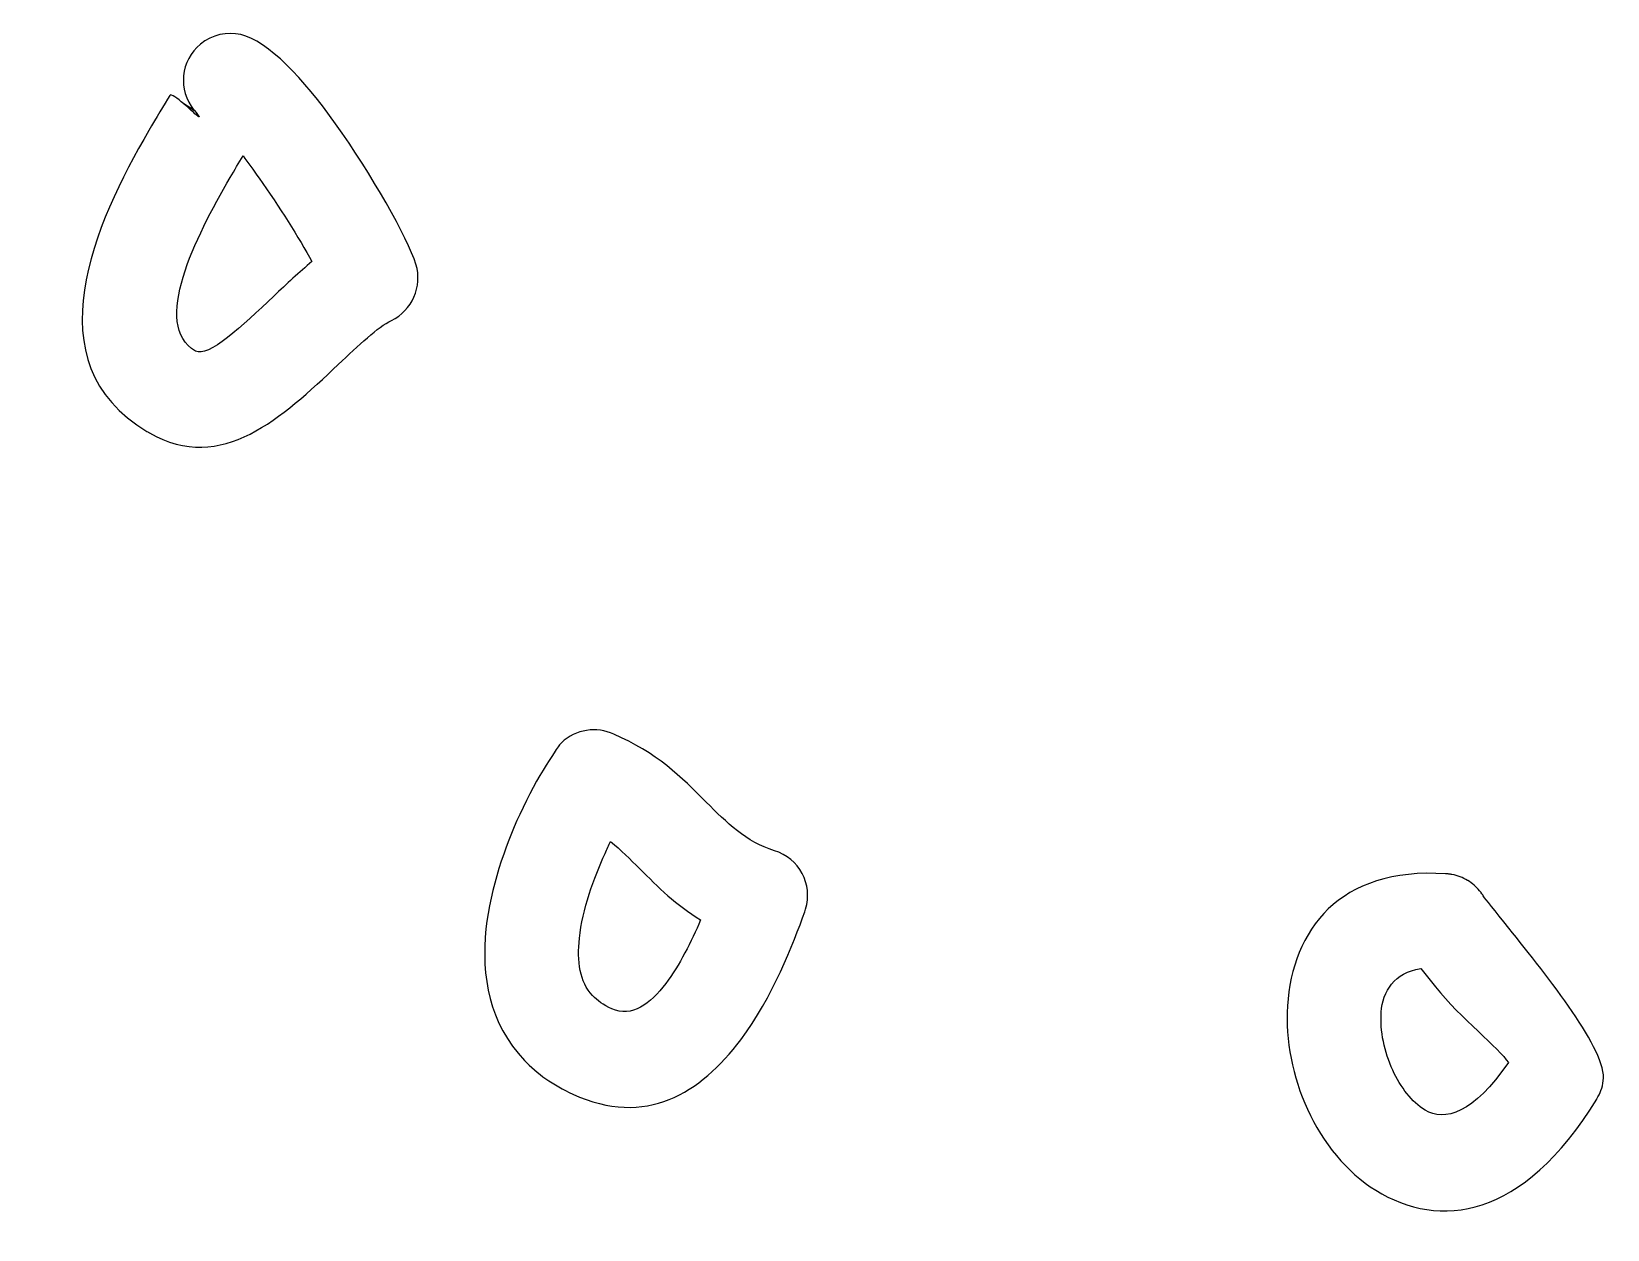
# Model space of a CAD drawing. Header units: centimetres. Extents: x -14.02 to -5.96, y -12.77 to -11.5.
# Drawn here: x -14.022 to -12.349, y -12.771 to -11.499 of the extents above.
import ezdxf

# ---------------------------------------------------------------- set-up
doc = ezdxf.new("R2010")
doc.units = ezdxf.units.CM
doc.header["$MEASUREMENT"] = 0
doc.layers.add('Layer 1', color=7, linetype='Continuous')

msp = doc.modelspace()

# ---------------------------------------------------------------- linework, layer by layer
at = {"layer": 'Layer 1', "color": 5}
for points, knots in [([(-13.8972, -11.92502), (-13.8972, -11.92502), (-13.89834, -11.92438), (-13.89834, -11.92438), (-13.89834, -11.92438), (-13.89834, -11.92438), (-13.89987, -11.92346), (-13.89987, -11.92346), (-13.89987, -11.92346), (-14.02248, -11.85069), (-13.95509, -11.70233), (-13.89794, -11.60388), (-13.89794, -11.60388), (-13.88982, -11.58988), (-13.88216, -11.57733), (-13.87552, -11.56645), (-13.87552, -11.56645), (-13.87432, -11.56448), (-13.86769, -11.56953), (-13.86086, -11.5754), (-13.86086, -11.5754), (-13.86086, -11.5754), (-13.84999, -11.58203), (-13.84999, -11.58203), (-13.84999, -11.58203), (-13.86736, -11.56078), (-13.86427, -11.52946), (-13.84306, -11.51202), (-13.84306, -11.51202), (-13.83067, -11.50183), (-13.81483, -11.49863), (-13.80031, -11.50194), (-13.80031, -11.50194), (-13.80031, -11.50194), (-13.80029, -11.50187), (-13.80029, -11.50187), (-13.80029, -11.50187), (-13.77137, -11.50856), (-13.73339, -11.54902), (-13.69958, -11.59654), (-13.69958, -11.59654), (-13.66136, -11.65024), (-13.62301, -11.71762), (-13.61427, -11.74593), (-13.61427, -11.74593), (-13.60693, -11.76981), (-13.6184, -11.79498), (-13.64025, -11.80549), (-13.64025, -11.80549), (-13.64025, -11.80549), (-13.64025, -11.8055), (-13.64025, -11.8055), (-13.64025, -11.8055), (-13.65452, -11.81242), (-13.67525, -11.832), (-13.69678, -11.85236), (-13.69678, -11.85236), (-13.75626, -11.90857), (-13.82016, -11.96893), (-13.8972, -11.92502)], [0, 0, 0, 0, 0.0625, 0.0625, 0.0625, 0.0625, 0.125, 0.125, 0.125, 0.125, 0.1875, 0.1875, 0.1875, 0.1875, 0.25, 0.25, 0.25, 0.25, 0.3125, 0.3125, 0.3125, 0.3125, 0.375, 0.375, 0.375, 0.375, 0.4375, 0.4375, 0.4375, 0.4375, 0.5, 0.5, 0.5, 0.5, 0.5625, 0.5625, 0.5625, 0.5625, 0.625, 0.625, 0.625, 0.625, 0.6875, 0.6875, 0.6875, 0.6875, 0.75, 0.75, 0.75, 0.75, 0.8125, 0.8125, 0.8125, 0.8125, 0.875, 0.875, 0.875, 0.875, 1, 1, 1, 1]), ([(-13.86086, -11.5754), (-13.8493, -11.58533), (-13.83717, -11.59761), (-13.8499, -11.58214), (-13.8499, -11.58214), (-13.8499, -11.58214), (-13.84999, -11.58203), (-13.84999, -11.58203), (-13.84999, -11.58203), (-13.84999, -11.58203), (-13.86086, -11.5754), (-13.86086, -11.5754)], [0, 0, 0, 0, 0.25, 0.25, 0.25, 0.25, 0.5, 0.5, 0.5, 0.5, 1, 1, 1, 1]), ([(-13.81162, -11.65388), (-13.84839, -11.71722), (-13.8955, -11.81068), (-13.84834, -11.83806), (-13.84834, -11.83806), (-13.83508, -11.84578), (-13.79884, -11.81155), (-13.76514, -11.7797), (-13.76514, -11.7797), (-13.75153, -11.76683), (-13.73818, -11.75422), (-13.72468, -11.7431), (-13.72468, -11.7431), (-13.73848, -11.71786), (-13.75943, -11.68445), (-13.78084, -11.65436), (-13.78084, -11.65436), (-13.78687, -11.64588), (-13.79263, -11.63786), (-13.79784, -11.6307), (-13.79784, -11.6307), (-13.80226, -11.638), (-13.80693, -11.6458), (-13.81162, -11.65388)], [0, 0, 0, 0, 0.1428571, 0.1428571, 0.1428571, 0.1428571, 0.2857143, 0.2857143, 0.2857143, 0.2857143, 0.4285714, 0.4285714, 0.4285714, 0.4285714, 0.5714286, 0.5714286, 0.5714286, 0.5714286, 0.7142857, 0.7142857, 0.7142857, 0.7142857, 1, 1, 1, 1]), ([(-13.44768, -12.62742), (-13.46869, -12.61784), (-13.48562, -12.60566), (-13.49904, -12.59152), (-13.49904, -12.59152), (-13.53625, -12.55233), (-13.54517, -12.50212), (-13.53986, -12.45174), (-13.53986, -12.45174), (-13.53526, -12.40822), (-13.51967, -12.36468), (-13.50403, -12.33035), (-13.50403, -12.33035), (-13.48546, -12.2896), (-13.46238, -12.25662), (-13.45977, -12.25414), (-13.45977, -12.25414), (-13.44446, -12.23957), (-13.42229, -12.23666), (-13.40423, -12.2451), (-13.40423, -12.2451), (-13.359, -12.2642), (-13.33226, -12.29095), (-13.30596, -12.31725), (-13.30596, -12.31725), (-13.2845, -12.33871), (-13.26341, -12.3598), (-13.23366, -12.36882), (-13.23366, -12.36882), (-13.20734, -12.3768), (-13.19247, -12.40461), (-13.20045, -12.43093), (-13.20045, -12.43093), (-13.20045, -12.43093), (-13.20136, -12.43362), (-13.20136, -12.43362), (-13.20136, -12.43362), (-13.20136, -12.43362), (-13.20123, -12.43367), (-13.20123, -12.43367), (-13.20123, -12.43367), (-13.21379, -12.46763), (-13.23543, -12.52461), (-13.26933, -12.56975), (-13.26933, -12.56975), (-13.31197, -12.62653), (-13.37007, -12.6629), (-13.44768, -12.62742)], [0, 0, 0, 0, 0.0769231, 0.0769231, 0.0769231, 0.0769231, 0.1538462, 0.1538462, 0.1538462, 0.1538462, 0.2307692, 0.2307692, 0.2307692, 0.2307692, 0.3076923, 0.3076923, 0.3076923, 0.3076923, 0.3846154, 0.3846154, 0.3846154, 0.3846154, 0.4615385, 0.4615385, 0.4615385, 0.4615385, 0.5384615, 0.5384615, 0.5384615, 0.5384615, 0.6153846, 0.6153846, 0.6153846, 0.6153846, 0.6923077, 0.6923077, 0.6923077, 0.6923077, 0.7692308, 0.7692308, 0.7692308, 0.7692308, 0.8461538, 0.8461538, 0.8461538, 0.8461538, 1, 1, 1, 1]), ([(-13.42678, -12.52276), (-13.42174, -12.52806), (-13.415, -12.53283), (-13.40628, -12.5368), (-13.40628, -12.5368), (-13.38495, -12.54655), (-13.36524, -12.5316), (-13.34901, -12.50999), (-13.34901, -12.50999), (-13.33429, -12.49038), (-13.32186, -12.46547), (-13.31194, -12.44237), (-13.31194, -12.44237), (-13.33788, -12.42673), (-13.35716, -12.40745), (-13.37666, -12.38795), (-13.37666, -12.38795), (-13.38658, -12.37803), (-13.3966, -12.36801), (-13.40752, -12.35906), (-13.40752, -12.35906), (-13.40937, -12.36297), (-13.41134, -12.3672), (-13.41341, -12.37175), (-13.41341, -12.37175), (-13.42544, -12.39816), (-13.43737, -12.43097), (-13.44064, -12.4619), (-13.44064, -12.4619), (-13.44318, -12.48597), (-13.44035, -12.50846), (-13.42678, -12.52276)], [0, 0, 0, 0, 0.1111111, 0.1111111, 0.1111111, 0.1111111, 0.2222222, 0.2222222, 0.2222222, 0.2222222, 0.3333333, 0.3333333, 0.3333333, 0.3333333, 0.4444444, 0.4444444, 0.4444444, 0.4444444, 0.5555556, 0.5555556, 0.5555556, 0.5555556, 0.6666667, 0.6666667, 0.6666667, 0.6666667, 0.7777778, 0.7777778, 0.7777778, 0.7777778, 1, 1, 1, 1]), ([(-12.51871, -12.39349), (-12.51871, -12.39349), (-12.51817, -12.39354), (-12.51817, -12.39354), (-12.51817, -12.39354), (-12.51817, -12.39354), (-12.51742, -12.39362), (-12.51742, -12.39362), (-12.51742, -12.39362), (-12.51742, -12.39362), (-12.51715, -12.39366), (-12.51715, -12.39366), (-12.51715, -12.39366), (-12.51715, -12.39366), (-12.51629, -12.39377), (-12.51629, -12.39377), (-12.51629, -12.39377), (-12.51629, -12.39377), (-12.51577, -12.39384), (-12.51577, -12.39384), (-12.51577, -12.39384), (-12.51577, -12.39384), (-12.51479, -12.394), (-12.51479, -12.394), (-12.51479, -12.394), (-12.51479, -12.394), (-12.51474, -12.394), (-12.51474, -12.394), (-12.51474, -12.394), (-12.51474, -12.394), (-12.51407, -12.39412), (-12.51407, -12.39412), (-12.51407, -12.39412), (-12.50809, -12.39522), (-12.5025, -12.39738), (-12.4975, -12.40038), (-12.4975, -12.40038), (-12.4975, -12.40038), (-12.49724, -12.40054), (-12.49724, -12.40054), (-12.49724, -12.40054), (-12.49724, -12.40054), (-12.49546, -12.40167), (-12.49546, -12.40167), (-12.49546, -12.40167), (-12.49093, -12.40468), (-12.48685, -12.40848), (-12.48343, -12.41299), (-12.48343, -12.41299), (-12.48343, -12.41299), (-12.48313, -12.4134), (-12.48313, -12.4134), (-12.48313, -12.4134), (-12.48313, -12.4134), (-12.48294, -12.41364), (-12.48294, -12.41364), (-12.48294, -12.41364), (-12.48294, -12.41364), (-12.48232, -12.41451), (-12.48232, -12.41451), (-12.48232, -12.41451), (-12.48232, -12.41451), (-12.48218, -12.41471), (-12.48218, -12.41471), (-12.48218, -12.41471), (-12.48218, -12.41471), (-12.48179, -12.41528), (-12.48179, -12.41528), (-12.48179, -12.41528), (-12.48179, -12.41528), (-12.4814, -12.41587), (-12.4814, -12.41587), (-12.4814, -12.41587), (-12.4814, -12.41587), (-12.48098, -12.41652), (-12.48098, -12.41652), (-12.48098, -12.41652), (-12.48098, -12.41652), (-12.48079, -12.41683), (-12.48079, -12.41683), (-12.48079, -12.41683), (-12.48079, -12.41683), (-12.48024, -12.41773), (-12.48024, -12.41773), (-12.48024, -12.41773), (-12.48024, -12.41773), (-12.48019, -12.41781), (-12.48019, -12.41781), (-12.48019, -12.41781), (-12.47956, -12.41887), (-12.46827, -12.43293), (-12.45373, -12.45105), (-12.45373, -12.45105), (-12.41209, -12.50289), (-12.34892, -12.58164), (-12.35336, -12.61329), (-12.35336, -12.61329), (-12.35434, -12.62035), (-12.35676, -12.62687), (-12.36027, -12.63257), (-12.36027, -12.63257), (-12.36027, -12.63257), (-12.36019, -12.63262), (-12.36019, -12.63262), (-12.36019, -12.63262), (-12.43945, -12.76142), (-12.52733, -12.77121), (-12.59504, -12.72954), (-12.59504, -12.72954), (-12.62605, -12.71046), (-12.65113, -12.67914), (-12.66751, -12.64349), (-12.66751, -12.64349), (-12.68325, -12.60922), (-12.69124, -12.57008), (-12.68878, -12.53374), (-12.68878, -12.53374), (-12.68336, -12.45349), (-12.63444, -12.38607), (-12.52076, -12.39335), (-12.52076, -12.39335), (-12.52076, -12.39335), (-12.51984, -12.3934), (-12.51984, -12.3934), (-12.51984, -12.3934), (-12.51984, -12.3934), (-12.51871, -12.39349), (-12.51871, -12.39349)], [0, 0, 0, 0, 0.030303, 0.030303, 0.030303, 0.030303, 0.0606061, 0.0606061, 0.0606061, 0.0606061, 0.0909091, 0.0909091, 0.0909091, 0.0909091, 0.1212121, 0.1212121, 0.1212121, 0.1212121, 0.1515152, 0.1515152, 0.1515152, 0.1515152, 0.1818182, 0.1818182, 0.1818182, 0.1818182, 0.2121212, 0.2121212, 0.2121212, 0.2121212, 0.2424242, 0.2424242, 0.2424242, 0.2424242, 0.2727273, 0.2727273, 0.2727273, 0.2727273, 0.3030303, 0.3030303, 0.3030303, 0.3030303, 0.3333333, 0.3333333, 0.3333333, 0.3333333, 0.3636364, 0.3636364, 0.3636364, 0.3636364, 0.3939394, 0.3939394, 0.3939394, 0.3939394, 0.4242424, 0.4242424, 0.4242424, 0.4242424, 0.4545455, 0.4545455, 0.4545455, 0.4545455, 0.4848485, 0.4848485, 0.4848485, 0.4848485, 0.5151515, 0.5151515, 0.5151515, 0.5151515, 0.5454545, 0.5454545, 0.5454545, 0.5454545, 0.5757576, 0.5757576, 0.5757576, 0.5757576, 0.6060606, 0.6060606, 0.6060606, 0.6060606, 0.6363636, 0.6363636, 0.6363636, 0.6363636, 0.6666667, 0.6666667, 0.6666667, 0.6666667, 0.6969697, 0.6969697, 0.6969697, 0.6969697, 0.7272727, 0.7272727, 0.7272727, 0.7272727, 0.7575758, 0.7575758, 0.7575758, 0.7575758, 0.7878788, 0.7878788, 0.7878788, 0.7878788, 0.8181818, 0.8181818, 0.8181818, 0.8181818, 0.8484848, 0.8484848, 0.8484848, 0.8484848, 0.8787879, 0.8787879, 0.8787879, 0.8787879, 0.9090909, 0.9090909, 0.9090909, 0.9090909, 0.9393939, 0.9393939, 0.9393939, 0.9393939, 1, 1, 1, 1]), ([(-12.53147, -12.51355), (-12.53147, -12.51355), (-12.54725, -12.49384), (-12.54725, -12.49384), (-12.54725, -12.49384), (-12.57518, -12.49854), (-12.58767, -12.51796), (-12.58918, -12.54038), (-12.58918, -12.54038), (-12.59053, -12.5604), (-12.58592, -12.58243), (-12.57689, -12.60209), (-12.57689, -12.60209), (-12.5685, -12.62036), (-12.55659, -12.63583), (-12.5427, -12.64438), (-12.5427, -12.64438), (-12.52197, -12.65714), (-12.49101, -12.64799), (-12.45419, -12.59394), (-12.45419, -12.59394), (-12.46373, -12.57897), (-12.50471, -12.54685), (-12.53147, -12.51355)], [0, 0, 0, 0, 0.1428571, 0.1428571, 0.1428571, 0.1428571, 0.2857143, 0.2857143, 0.2857143, 0.2857143, 0.4285714, 0.4285714, 0.4285714, 0.4285714, 0.5714286, 0.5714286, 0.5714286, 0.5714286, 0.7142857, 0.7142857, 0.7142857, 0.7142857, 1, 1, 1, 1])]:
    msp.add_open_spline(points, degree=3, knots=knots, dxfattribs=at)

doc.saveas('drawing.dxf')
